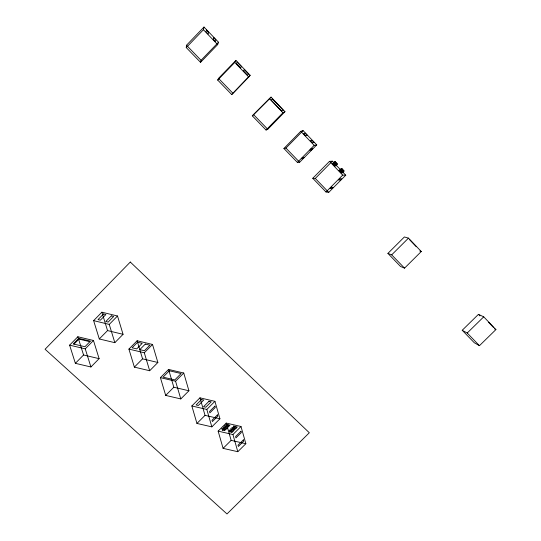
<?xml version="1.0" encoding="UTF-8"?>
<svg xmlns="http://www.w3.org/2000/svg" width="541" height="541" viewBox="0 0 541 541"><rect width="100%" height="100%" fill="white"/><g stroke="black" fill="none" stroke-linecap="round" stroke-linejoin="round"><path stroke-width="0.81" d="M186.253 47.574L186.496 45.248L203.991 27.05L218.503 42.212L217.671 44.592L200.549 62.343L186.253 47.574L203.423 29.721L203.991 27.05M200.549 62.343L201.056 60.301L218.503 42.212M217.698 80.068L218.523 78.364L235.91 60.403L250.145 75.28L248.745 77.032L231.724 94.56L217.698 80.068L234.767 62.438L235.91 60.403M231.724 94.56L250.145 75.28M252.316 115.842L271.041 97.116L284.972 111.676L267.754 129.279L266.057 130.036L252.316 115.842L271.041 97.116M266.057 130.036L282.957 112.751L284.972 111.676M69.613 345.151L77.836 336.759L93.465 340.485L99.111 358.656L90.922 366.974L75.368 363.329L69.613 345.151L85.248 348.857L93.465 340.485M93.627 320.637L101.891 312.198L117.505 315.998L123.064 334.318L114.834 342.676L99.294 338.964L93.627 320.637L109.248 324.411L117.505 315.998M78.695 338.341L73.218 343.941L84.944 346.72L90.421 341.141L78.695 338.341L78.932 339.092L89.874 341.696M74.002 344.123L78.932 339.092M283.91 148.491L300.755 131.335L303.088 130.604L316.749 144.887L299.646 162.253L297.388 162.415L283.91 148.491L285.932 148.078L303.088 130.604M75.368 363.329L83.564 354.984L99.111 358.656M99.294 338.964L107.531 330.578L123.064 334.318M297.388 162.415L314.179 145.353L316.749 144.887M128.914 349.094L137.13 340.756L152.515 344.455L157.871 362.484L149.688 370.741L134.371 367.123L128.914 349.094L144.298 352.766L152.515 344.455M312.759 178.3L329.503 161.353L332.336 161.171L345.753 175.196L328.752 192.359L326 191.981L312.759 178.3L315.288 178.429L328.752 192.359M315.288 178.429L332.336 161.171M332.384 163.74L334.101 162.002L336.089 164.085L334.379 165.823L332.384 163.74L334.304 163.653L336.319 165.756L334.379 165.823M134.371 367.123L142.56 358.845L157.871 362.484M339.011 170.658L340.722 168.927L342.703 170.997L340.992 172.728L339.011 170.658L340.999 170.652L343.008 172.748L340.992 172.728M326 191.981L342.696 175.122L345.753 175.196M160.406 377.659L168.576 369.429L183.751 373.026L188.924 390.771L180.789 398.927L165.681 395.41L160.406 377.659L175.582 381.236L183.751 373.026M165.681 395.41L173.823 387.228L188.924 390.771M191.845 405.966L199.967 397.831L214.933 401.334L219.93 418.795L211.842 426.863L196.944 423.441L191.845 405.966L206.818 409.442L214.933 401.334M196.944 423.441L205.039 415.353L219.93 418.795M387.897 253.404L404.384 236.965L408.482 238.128L421.277 251.518L404.54 268.147L400.536 266.47L387.897 253.404L391.691 254.858L404.54 268.147M391.691 254.858L408.482 238.128M218.138 431.136L226.219 423.089L241.002 426.497L245.851 443.721L237.803 451.701L223.088 448.361L218.138 431.136L232.928 434.524L241.002 426.497M225.408 427.525L225.915 429.29L221.837 428.357L222.344 430.122L227.734 424.759M222.344 430.122L224.562 430.629L229.952 425.273L225.881 424.333L226.381 426.098M232.806 429.229L233.306 430.994L229.242 430.054L229.742 431.819L235.125 426.464M229.742 431.819L231.961 432.327L237.343 426.977L233.279 426.038L233.78 427.803M223.088 448.361L231.142 440.36L245.851 443.721M462.224 330.274L478.447 314.348L483.728 316.83L495.921 329.577L479.448 345.685L474.274 342.73L462.224 330.274L467.214 333.019L479.448 345.685M467.214 333.019L483.728 316.83M419.843 251.051L421.277 251.518M494.555 328.908L495.921 329.577M186.496 45.248L201.056 60.301M218.523 78.364L232.806 93.14M253.776 114.82L267.754 129.279M285.932 148.078L299.646 162.253M203.423 29.721L217.671 44.592M234.767 62.438L248.745 77.032M269.269 98.462L282.957 112.751M300.755 131.335L314.179 145.353M329.503 161.353L342.696 175.122M409.53 239.649L416.293 246.716M488.53 322.26L493.663 327.63M478.447 314.348L479.955 315.924M85.248 348.857L90.922 366.974M77.836 336.759L83.564 354.984M101.891 312.198L107.531 330.578M109.248 324.411L114.834 342.676M144.298 352.766L149.688 370.741M137.13 340.756L142.56 358.845M175.582 381.236L180.789 398.927M168.576 369.429L173.823 387.228M206.818 409.442L211.842 426.863M199.967 397.831L205.039 415.353M231.46 430.568L231.961 432.327M231.088 430.48L230.588 428.715L234.652 429.655L234.152 427.89M228.099 424.841L228.606 426.612L224.535 425.672L225.036 427.437M226.219 423.089L231.142 440.36M226.753 426.186L227.261 427.951L223.183 427.011L223.69 428.783M224.062 428.864L224.562 430.629M235.497 426.551L235.998 428.316L231.933 427.376L232.434 429.141M232.928 434.524L237.803 451.701M206.459 30.066L206.047 31.818L208.197 34.063L208.637 32.338L206.459 30.066M213.702 37.633L213.201 39.283L215.338 41.522L215.866 39.899L213.702 37.633M237.181 62.168L236.397 63.507L240.617 67.916L241.448 66.631L237.181 62.168M244.289 69.6L243.423 70.844L247.622 75.226L248.542 74.043L244.289 69.6M130.3 262.047L45.079 349.243L226.99 513.95L309.317 432.759L130.3 262.047M103.527 313.99L98.016 319.609L100.362 320.177L105.874 314.558L103.527 313.99M111.338 315.883L105.833 321.503L108.173 322.071L113.678 316.458L111.338 315.883M302.669 157.465L301.411 158.75L302.96 158.601L304.238 157.303L302.669 157.465M311.102 148.903L309.837 150.188L311.488 149.938L312.772 148.633L311.102 148.903M137.576 342.237L132.092 347.795L136.717 348.898L142.195 343.352L137.576 342.237M145.272 344.09L139.794 349.635L144.406 350.737L149.884 345.192L145.272 344.09M334.581 161.975L332.864 163.72L334.859 165.803L336.576 164.065L334.581 161.975M335.068 161.948L333.337 163.7L335.339 165.789L337.07 164.045L335.068 161.948M335.555 161.921L333.817 163.673L335.826 165.769L337.557 164.018L335.555 161.921M341.222 168.92L339.505 170.658L341.486 172.735L343.21 170.997L341.222 168.92M341.723 168.914L339.998 170.652L341.993 172.735L343.718 170.997L341.723 168.914M342.23 168.907L340.499 170.652L342.494 172.741L344.225 170.997L342.23 168.907M331.349 187.2L330.098 188.464L331.978 188.674L333.249 187.389L331.349 187.2M339.734 178.74L338.477 180.004L340.458 180.112L341.729 178.828L339.734 178.74M169.367 370.761L163.037 377.138L174.797 379.91L181.12 373.547L169.367 370.761M201.509 399.535L196.092 404.952L198.344 405.473L203.754 400.056L201.509 399.535M208.995 401.28L203.578 406.697L205.823 407.217L211.233 401.807L208.995 401.28M214.912 406.135L209.509 411.539L209.888 412.851L215.291 407.447L214.912 406.135M217.414 414.873L212.018 420.256L212.397 421.561L217.793 416.178L217.414 414.873M240.961 431.245L235.578 436.587L235.944 437.879L241.327 432.536L240.961 431.245M243.389 439.853L238.02 445.182L238.385 446.467L243.748 441.138L243.389 439.853M272.414 98.915L271.014 99.936L281.638 111.027L283.18 110.168L272.414 98.915M305.165 133.208L303.582 133.661L305.604 135.777L307.214 135.345L305.165 133.208M311.988 140.335L310.324 140.701L312.34 142.81L314.023 142.466L311.988 140.335"/></g></svg>
